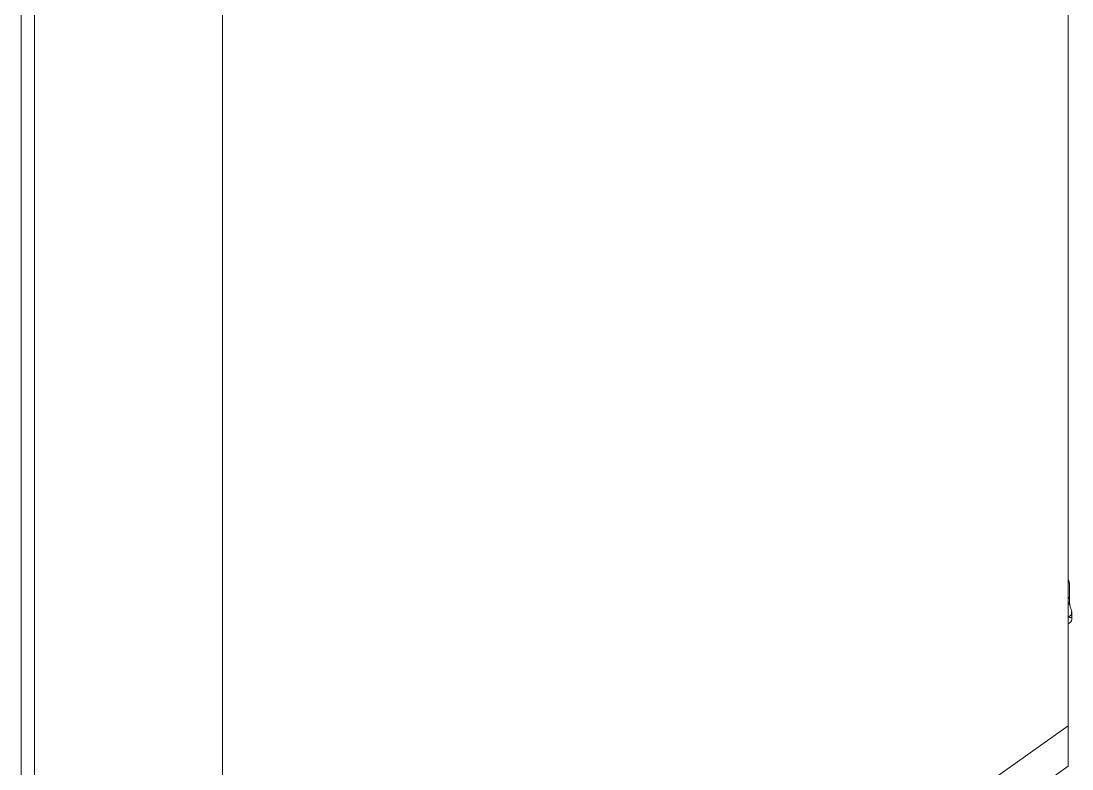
# Model space of a CAD drawing. Header units: millimetres. Extents: x 0 to 9253, y 0 to 2730.
# Drawn here: x 8893.1 to 9114.5, y 968.3 to 1125.8 of the extents above; entities that cross this region are included whole.
import ezdxf

# ---------------------------------------------------------------- set-up
doc = ezdxf.new("R2010")
doc.units = ezdxf.units.MM
doc.layers.get('0').update_dxf_attribs({"lineweight": 13})

msp = doc.modelspace()

# ---------------------------------------------------------------- linework, layer by layer
at = {"color": 7, "linetype": 'Continuous'}
for p, q in [((9113.76, 968.92), (9113.76, 1319.65)), ((8935.57, 1202.9), (8935.57, 839.86)), ((8893.14, 1172.9), (8893.14, 810.15)), ((8895.97, 1170.07), (8895.97, 812.98)), ((9113.76, 1007.51), (9113.93, 1007.63)), ((9114.04, 1003.23), (9114.04, 1006.85)), ((9114.54, 1000.84), (9114.54, 1000.13)), ((9113.76, 977.41), (8935.57, 851.41)), ((8935.57, 842.92), (9113.76, 968.92))]:
    msp.add_line(p, q, dxfattribs=at)
msp.add_arc((9109.16, 1000.35), 6.19, 37.8598, 41.9574, dxfattribs=at)
for points, knots in [([(9114.04, 1006.85), (9114.04, 1006.95), (9114.01, 1007.39), (9113.89, 1007.83), (9113.76, 1008.15)], [0, 0, 0, 0, 0.2243, 1, 1, 1, 1]), ([(9113.76, 1003.37), (9113.79, 1003.33), (9113.89, 1003.17), (9113.98, 1003), (9114.05, 1002.87)], [0, 0, 0, 0, 0.25242, 1, 1, 1, 1]), ([(9114.28, 1002.09), (9114.24, 1002.19), (9114.12, 1002.56), (9114.04, 1002.95), (9114.04, 1003.23)], [0, 0, 0, 0, 0.274049, 1, 1, 1, 1]), ([(9114.47, 1001.39), (9114.47, 1001.32), (9114.46, 1001.19), (9114.42, 1000.95), (9114.32, 1000.74), (9114.18, 1000.58), (9114.06, 1000.49), (9113.92, 1000.43), (9113.81, 1000.41), (9113.76, 1000.41)], [0, 0, 0, 0, 0.152028, 0.292196, 0.540405, 0.654563, 0.766539, 0.880414, 1, 1, 1, 1]), ([(9114.54, 1000.84), (9114.54, 1000.94), (9114.51, 1001.36), (9114.39, 1001.78), (9114.28, 1002.09)], [0, 0, 0, 0, 0.225319, 1, 1, 1, 1]), ([(9114.54, 1000.27), (9114.42, 1000.23), (9114.15, 1000.2), (9113.89, 1000.25), (9113.76, 1000.29)], [0, 0, 0, 0, 0.462993, 1, 1, 1, 1]), ([(9113.76, 998.94), (9113.79, 998.95), (9113.92, 998.98), (9114.03, 999.03), (9114.11, 999.09)], [0, 0, 0, 0, 0.258492, 1, 1, 1, 1]), ([(9114.11, 999.09), (9114.25, 999.19), (9114.49, 999.52), (9114.54, 999.92), (9114.54, 1000.13)], [0, 0, 0, 0, 0.450426, 1, 1, 1, 1])]:
    msp.add_open_spline(points, degree=3, knots=knots, dxfattribs=at)

doc.saveas('drawing.dxf')
